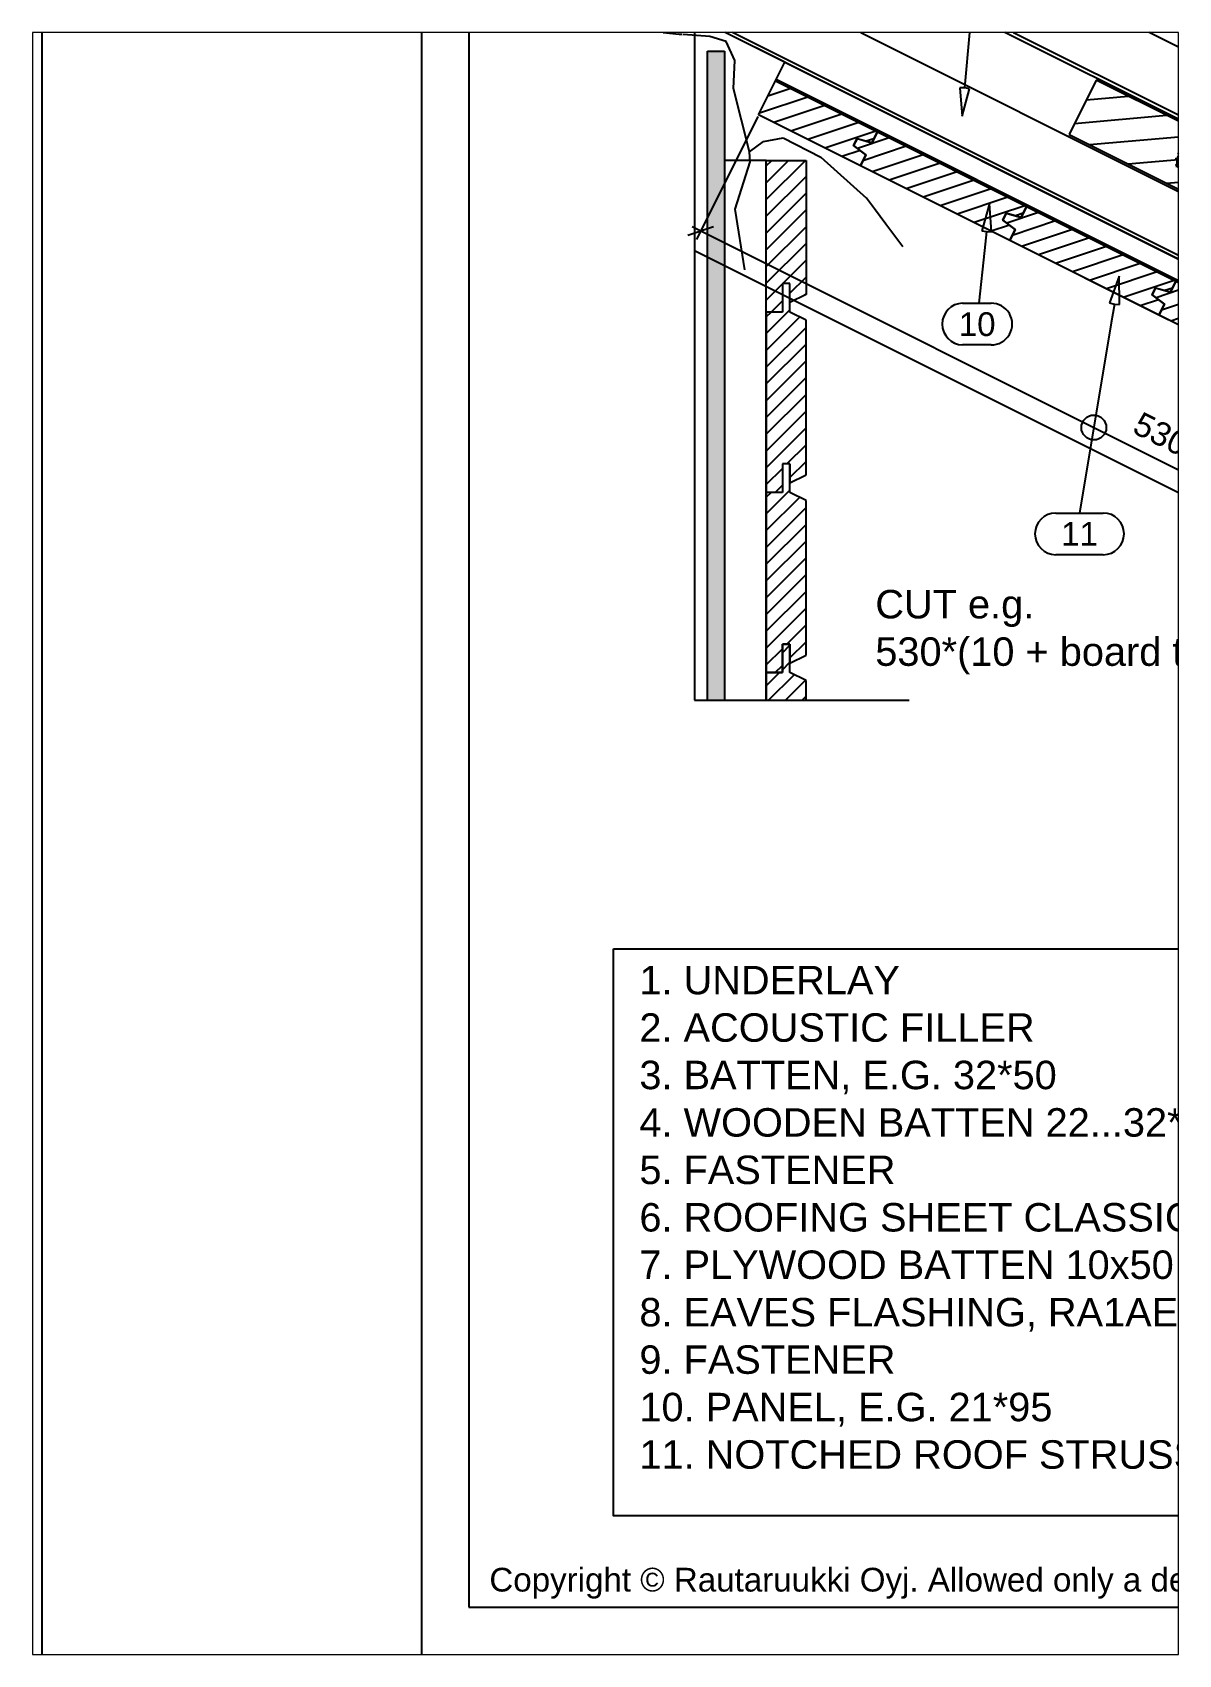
# Paper-space layout 'SRDFI06-01' of a CAD drawing. Extents: x -6 to 203, y -6 to 290.
# The model-space entities are those that its viewports show. They can reach past a viewport. Long polylines and large blocks are cut down to what shows.
import ezdxf
from ezdxf.enums import TextEntityAlignment as Align

# ---------------------------------------------------------------- set-up
doc = ezdxf.new("R2010")
doc.units = 0
doc.header["$LTSCALE"] = 50
for name, pattern in [('KEL', [2.25, 1, -1.25]), ('KL', [4, 2, -2]), ('PKL', [7, 3, -2, 0, -2])]:
    doc.linetypes.add(name, pattern=pattern)
doc.layers.get('0').update_dxf_attribs({"color": 1, "linetype": 'CONTINUOUS', "plot": 0})
doc.layers.add('RUUKKI', color=7, linetype='CONTINUOUS')
doc.styles.add('arial', font='ARIAL.TTF')

# ---------------------------------------------------------------- blocks, each defined once
blk = doc.blocks.new('A$C4C0527DD')
at = {"layer": 'RUUKKI', "color": 2}
for p, q in [((6.86, 0), (6.86, 342.18)), ((6.86, 342.18), (15.86, 342.18)), ((15.86, 342.18), (15.86, 0))]:
    blk.add_line(p, q, dxfattribs=at)
blk = doc.blocks.new('A$C73F855DD')
at = {"layer": 'RUUKKI', "color": 1}
for p, q in [((-38.24, 11.38), (-23.33, 9.82)), ((-23.33, 9.82), (-13.38, 8.79)), ((-13.38, 8.79), (-15.44, 9)), ((-15.44, 9), (-15.44, 9))]:
    blk.add_line(p, q, dxfattribs=at)
at = {"layer": 'RUUKKI', "color": 1, "linetype": 'KEL'}
for p, q in [((1.31, 7.72), (-12.82, 8.73)), ((9.79, 5.09), (1.31, 7.72)), ((14.42, -5.04), (9.79, 5.09)), ((13.64, -19.76), (14.42, -5.04)), ((22.08, -53.15), (13.64, -19.76)), ((22.08, -53.15), (29.62, -47.65)), ((29.62, -47.65), (39.9, -45.75)), ((39.9, -45.75), (59.83, -55.87)), ((14.68, -83.27), (22.51, -58.35)), ((22.51, -58.35), (22.08, -53.15)), ((59.83, -55.87), (83.77, -77.57)), ((19.67, -115.31), (14.68, -83.27))]:
    blk.add_line(p, q, dxfattribs=at)
at = {"layer": 'RUUKKI', "color": 1, "linetype": 'KL'}
for p, q in [((88, -83.21), (83.77, -77.57)), ((94, -91.21), (88, -83.21)), ((103, -103.2), (94, -91.21))]:
    blk.add_line(p, q, dxfattribs=at)
blk = doc.blocks.new('A$C22D86C85')
at = {"layer": 'RUUKKI', "color": 2}
for p, q in [((0, 0), (0, 80)), ((0, 80), (21, 80)), ((0, 80), (21, 80)), ((21, 80), (21, 9.25)), ((12.5, 15), (8.5, 15)), ((8.5, 15), (8.5, 0)), ((12.5, 5), (12.5, 15)), ((21, 9.25), (12.5, 5)), ((8.5, 0), (0, 0))]:
    blk.add_line(p, q, dxfattribs=at)
at = {"layer": 'RUUKKI', "color": 1}
for p, q in [((0, 77.04), (2.96, 80)), ((0, 68.2), (11.8, 80)), ((0, 59.36), (20.64, 80)), ((0, 50.52), (21, 71.52)), ((0, 41.68), (21, 62.68)), ((0, 32.84), (21, 53.84)), ((0, 24.01), (21, 45.01)), ((0, 15.17), (21, 36.17)), ((8.67, 15), (21, 27.33)), ((12.5, 9.99), (21, 18.49)), ((0, 6.33), (8.5, 14.83)), ((20.2, 8.85), (21, 9.65)), ((2.51, 0), (8.5, 5.99))]:
    blk.add_line(p, q, dxfattribs=at)
blk = doc.blocks.new('A$C595B6667')
at = {"layer": 'RUUKKI', "color": 2}
for p, q in [((12.5, 15), (8.5, 15)), ((8.5, 15), (8.5, 0)), ((12.5, 0), (12.5, 15)), ((8.5, 0), (0, 0)), ((0, 0), (0, -95)), ((21, -4.25), (12.5, 0)), ((21, -85.75), (21, -4.25)), ((12.5, -80), (8.5, -80)), ((8.5, -80), (8.5, -95)), ((12.5, -80), (12.5, -90)), ((12.5, -90), (21, -85.75)), ((8.5, -95), (0, -95))]:
    blk.add_line(p, q, dxfattribs=at)
at = {"layer": 'RUUKKI', "color": 1}
for p, q in [((0, -11.35), (12.5, 1.15)), ((0, -2.51), (2.51, 0)), ((0, -20.19), (17.63, -2.56)), ((0, -29.03), (21, -8.03)), ((0, -37.87), (21, -16.87)), ((0, -46.71), (21, -25.71)), ((0, -55.54), (21, -34.54)), ((0, -64.38), (21, -43.38)), ((0, -73.22), (21, -52.22)), ((0, -82.06), (21, -61.06)), ((10.9, -80), (21, -69.9)), ((0, -90.9), (8.5, -82.4)), ((12.5, -87.24), (21, -78.74)), ((4.74, -95), (8.5, -91.24))]:
    blk.add_line(p, q, dxfattribs=at)
blk = doc.blocks.new('A$C02D34DCD')
at = {"layer": 'RUUKKI', "color": 2}
for p, q in [((8.5, 0), (8.5, 15)), ((8.5, 15), (12.5, 15)), ((12.5, 0), (12.5, 15)), ((0, 0), (0, -14.59)), ((0, 0), (8.5, 0)), ((21, -4.25), (12.5, 0)), ((21, -14.59), (21, -4.25)), ((0, -14.59), (21, -14.59))]:
    blk.add_line(p, q, dxfattribs=at)
at = {"layer": 'RUUKKI', "color": 1}
for p, q in [((8.5, 10.37), (12.5, 14.37)), ((8.5, 1.53), (12.5, 5.53)), ((0, -6.97), (6.97, 0)), ((1.22, -14.59), (14.7, -1.1)), ((10.06, -14.59), (20.6, -4.05)), ((18.89, -14.59), (21, -12.48))]:
    blk.add_line(p, q, dxfattribs=at)
blk = doc.blocks.new('A$C17353E42')
at = {"layer": 'RUUKKI', "color": 2}
for p, q in [((472.67, -364.18), (0, -127.85)), ((475.95, -367.21), (472.67, -364.18)), ((477.28, -370.83), (475.95, -367.21)), ((470.3, -368.91), (469.75, -371.87)), ((469.75, -371.87), (472.22, -373.93)), ((472.22, -373.93), (475.18, -373.57)), ((475.18, -373.57), (477.28, -370.83))]:
    blk.add_line(p, q, dxfattribs=at)
blk = doc.blocks.new('A$C16181AC7')
at = {"layer": 'RUUKKI', "color": 1}
for p, q in [((-92.17, 33.78), (-108.9, 28.21)), ((-83.22, 29.31), (-106.03, 21.71)), ((-74.28, 24.84), (-101.11, 15.9)), ((-65.33, 20.37), (-92.17, 11.42)), ((-56.39, 15.9), (-83.22, 6.95)), ((-47.44, 11.42), (-74.28, 2.48)), ((-38.5, 6.95), (-65.33, -1.99)), ((-29.56, 2.48), (-56.39, -6.46)), ((-20.61, -1.99), (-47.44, -10.94)), ((-21.51, -6.02), (-25.63, -7.39)), ((-28.83, -12.18), (-38.5, -15.41))]:
    blk.add_line(p, q, dxfattribs=at)
at = {"layer": 'RUUKKI', "color": 2}
blk.add_lwpolyline([(-19.72, -2.44), (-22.62, -8.25), (-30.45, -6.02), (-32.24, -9.59), (-25.75, -14.51), (-28.66, -20.33), (-107.37, 19.03), (-104.46, 24.84), (-110.95, 29.76), (-109.16, 33.34), (-101.33, 31.1), (-98.43, 36.92)], close=True, dxfattribs=at)
blk = doc.blocks.new('A$C7BFA2A78')
at = {"layer": 'RUUKKI', "color": 1}
for p, q in [((3.13, -13.86), (-8.94, -17.89)), ((12.07, -18.34), (-13.42, -26.83)), ((21.02, -22.81), (-5.81, -31.75)), ((29.96, -27.28), (3.13, -36.22)), ((38.91, -31.75), (12.07, -40.7)), ((47.85, -36.22), (21.02, -45.17)), ((46.96, -40.25), (42.83, -41.63)), ((39.64, -46.42), (29.96, -49.64))]:
    blk.add_line(p, q, dxfattribs=at)
at = {"layer": 'RUUKKI', "color": 2}
for p, q in [((-4.92, -9.84), (48.75, -36.67)), ((39.8, -54.56), (-13.86, -27.73)), ((460.18, -264.75), (-13.86, -27.73)), ((38.01, -40.25), (36.22, -43.83)), ((45.84, -42.49), (38.01, -40.25)), ((48.75, -36.67), (45.84, -42.49)), ((36.22, -43.83), (42.71, -48.75)), ((42.71, -48.75), (39.8, -54.56))]:
    blk.add_line(p, q, dxfattribs=at)
blk = doc.blocks.new('A$C3C6009E8')
at = {"layer": 'RUUKKI', "color": 2}
for p, q in [((31.84, -5.92), (-15.86, 17.93)), ((17.98, -33.65), (31.84, -5.92))]:
    blk.add_line(p, q, dxfattribs=at)
blk = doc.blocks.new('A$C420063A2')
at = {"layer": 'RUUKKI', "color": 1, "linetype": 'PKL'}
blk.add_line((-58.86, 205.29), (-58.86, -284.59), dxfattribs=at)
at = {"layer": 'RUUKKI', "color": 6}
for p, q in [((-25.47, 23.06), (-57.82, -41.65)), ((-62.29, -39.41), (-48.88, -34.94)), ((-60.06, -34.94), (422.93, -276.43)), ((411.75, -276.43), (425.17, -271.96))]:
    blk.add_line(p, q, dxfattribs=at)
blk = doc.blocks.new('A$C383972BD')
at = {"layer": 'RUUKKI', "color": 2}
for p, q in [((186.02, -75.17), (171.71, -103.79)), ((275.46, -119.89), (186.02, -75.17)), ((171.71, -103.79), (261.15, -148.51)), ((261.15, -148.51), (275.46, -119.89))]:
    blk.add_line(p, q, dxfattribs=at)
at = {"layer": 'RUUKKI', "color": 1}
for p, q in [((180.84, -85.52), (202.87, -83.59)), ((174.61, -97.99), (223.16, -93.74)), ((182.55, -109.21), (243.45, -103.89)), ((202.84, -119.36), (263.74, -114.03)), ((223.13, -129.5), (272.83, -125.16)), ((243.42, -139.65), (266.59, -137.62))]:
    blk.add_line(p, q, dxfattribs=at)
blk = doc.blocks.new('A$C0C392382')
at = {"layer": 'RUUKKI', "color": 1}
for p, q in [((54.03, -18.66), (55.02, -16.69)), ((55.39, -15.94), (56.38, -13.96)), ((56.76, -13.21), (57.74, -11.23)), ((59.04, -17.16), (60.03, -15.19)), ((60.4, -14.44), (61.39, -12.46)), ((57.68, -19.89), (58.67, -17.91))]:
    blk.add_line(p, q, dxfattribs=at)
for points in [[(57.31, -6.29), (65.36, -10.31), (64.92, -11.21), (56.86, -7.19)], [(59.53, -17.75), (58.85, -17.97), (54.84, -16.63), (54.47, -16.07), (55.22, -15.88), (59.23, -17.23)], [(60.89, -15.02), (60.21, -15.25), (56.2, -13.9), (55.83, -13.34), (56.58, -13.15), (60.59, -14.5)], [(62.25, -12.3), (61.58, -12.52), (57.56, -11.17), (57.19, -10.61), (57.94, -10.42), (61.95, -11.77)], [(55.44, -25.93), (54.77, -26.15), (50.76, -24.81), (50.38, -24.25), (51.13, -24.06), (55.14, -25.41)], [(56.8, -23.2), (56.13, -23.43), (52.12, -22.08), (51.74, -21.52), (52.49, -21.33), (56.5, -22.68)], [(58.17, -20.48), (57.49, -20.7), (53.48, -19.35), (53.11, -18.79), (53.85, -18.6), (57.87, -19.95)], [(54.08, -28.66), (53.41, -28.88), (49.46, -27.56), (49.08, -26.99), (49.83, -26.81), (53.78, -28.13)], [(51.27, -30.9), (50.79, -31.06), (49.56, -30.65), (49.29, -30.24), (49.83, -30.11), (51.06, -30.52)]]:
    blk.add_lwpolyline(points, close=True, dxfattribs=at)
for points in [[(58.12, -10.48), (58.74, -9.24, 0.414214), (58.29, -7.9)], [(60.71, -7.98), (60.83, -7.31, 0.08871), (58.38, -6.83, 0.082321)], [(64.29, -9.78, 0.08871), (62.44, -8.11), (61.97, -8.61)], [(61.76, -11.71), (62.15, -10.94, -0.414214), (63.49, -10.49)], [(50.13, -26.9, -0.048189), (50.82, -25.11), (50.94, -24.87)], [(49.75, -30.13), (49.76, -29.38, -0.041911), (49.94, -27.72)], [(52.97, -28.73, -0.053388), (51.44, -30.22), (51.06, -30.52)], [(54.58, -26.09), (54.22, -26.81, -0.035659), (53.5, -28.04, -0.035659)]]:
    blk.add_lwpolyline(points, format="xyb", dxfattribs=at)
for points in [[(55.02, -16.69), (54.98, -16.76)], [(50.82, -25.11), (50.94, -24.87)], [(51.31, -24.12), (52.3, -22.14)], [(52.67, -21.39), (53.66, -19.41)], [(55.94, -23.37), (54.96, -25.34)], [(57.31, -20.64), (56.32, -22.62)], [(58.63, -17.99), (58.67, -17.91)], [(49.72, -31.56), (49.74, -30.71)], [(50.49, -30.96), (49.72, -31.56)], [(54.58, -26.09), (54.22, -26.81)]]:
    blk.add_lwpolyline(points, dxfattribs=at)
blk = doc.blocks.new('A$C7FB21F85')
at = {"layer": 'RUUKKI', "color": 7}
blk.add_lwpolyline([(-569.59, 288.16), (56.59, -24.94), (70.9, 3.68), (-569.59, 323.93)], dxfattribs=at)

msp = doc.modelspace()

# ---------------------------------------------------------------- hatches: boundary and pattern name
at = {"layer": 'RUUKKI'}
h = msp.add_hatch(dxfattribs=at)
h.set_pattern_fill('DOTS', color=256, scale=2, style=0)
h.set_pattern_definition([(0, (7540, 1860.631), (1.5875, 3.175), [0, -3.175])])
edge = h.paths.add_edge_path()
edge.add_line((8484.78, -9.83), (8493.78, -9.83))
edge.add_line((8493.78, -9.83), (8493.78, -352.01))
edge.add_line((8484.78, -352.01), (8484.78, -9.83))
edge.add_line((8477.92, -352.01), (8591.19, -352.01))

# ---------------------------------------------------------------- linework, layer by layer
at = {"layer": 'RUUKKI', "color": 1}
for p, q in [((8620.4, -29.27), (8630.78, 85.77)), ((8739.01, -21.74), (8728.03, 49.65)), ((8620.4, -29.27), (8617.79, -29.27)), ((8617.79, -29.27), (8619.05, -44.21)), ((8619.05, -44.21), (8622.97, -29.73)), ((8622.97, -29.73), (8620.4, -29.27)), ((8633.54, -90.09), (8629.38, -104.5)), ((8634.56, -105.05), (8633.54, -90.09)), ((8629.38, -104.5), (8631.95, -105)), ((8631.95, -105), (8630.89, -114.95)), ((8631.95, -105), (8634.56, -105.05)), ((8630.89, -114.95), (8627.93, -142.72)), ((8701.86, -128.46), (8696.85, -142.6)), ((8701.99, -143.46), (8701.86, -128.46)), ((8619.3, -142.72), (8627.93, -142.72)), ((8627.93, -142.72), (8634.3, -142.72)), ((8696.85, -142.6), (8699.39, -143.26)), ((8699.39, -143.26), (8697.74, -153.12)), ((8699.39, -143.26), (8701.99, -143.46)), ((8697.74, -153.12), (8680.97, -253.31)), ((8634.3, -164.71), (8619.3, -164.71)), ((8668.47, -253.31), (8680.97, -253.31)), ((8680.97, -253.31), (8693.47, -253.31)), ((8693.47, -275.3), (8668.47, -275.3))]:
    msp.add_line(p, q, dxfattribs=at)
at = {"layer": 'RUUKKI', "color": 1, "linetype": 'KL'}
msp.add_line((8848.88, -103.62), (8477.92, 81.86), dxfattribs=at)
at = {"layer": 'RUUKKI', "color": 2}
for p, q in [((8985.8, -280.5), (8511.75, -43.47)), ((8515.78, -147.42), (8515.78, -67.42)), ((8536.78, -67.42), (8536.78, -138.17)), ((8530.64, -141.24), (8950.47, -351.16))]:
    msp.add_line(p, q, dxfattribs=at)
at = {"layer": 'RUUKKI', "color": 2, "linetype": 'KL'}
msp.add_line((8477.92, -114.88), (8530.64, -141.24), dxfattribs=at)
at = {"layer": 'RUUKKI', "color": 1, "linetype": 'PKL'}
msp.add_line((8477.92, -352.01), (8591.19, -352.01), dxfattribs=at)
at = {"layer": 'RUUKKI', "color": 2}
for points in [[(7144, -855), (8134, -855), (8134, 570), (7144, 570)], [(8334, -855), (9324, -855), (9324, 570), (8334, 570)], [(8359, -830), (9299, -830), (9299, 545), (8359, 545)]]:
    msp.add_lwpolyline(points, close=True, dxfattribs=at)
at = {"layer": 'RUUKKI', "color": 5}
for points in [[(8477.92, 43.88), (9001.94, -218.13), (8987.63, -246.75), (8477.92, 8.1)], [(8525.62, -15.75), (8970.76, -238.32), (8966.19, -247.45), (8521.05, -24.88)], [(8515.78, -352.01), (8515.78, -67.42), (8493.78, -67.42), (8493.78, -352.01)]]:
    msp.add_lwpolyline(points, dxfattribs=at)
msp.add_lwpolyline([(8435.26, -482.96), (8861.43, -482.96), (8861.43, -781.9), (8435.26, -781.9)], close=True, dxfattribs=at)
at = {"layer": 'RUUKKI', "color": 1}
msp.add_circle((8688.51, -208.25), 6.56, dxfattribs=at)
for centre, radius, start, end in [((8619.56, -153.72), 11, 91.32504, 268.67496), ((8634.48, -153.72), 10.99, 269.07132, 90.92868), ((8668.47, -264.3), 10.99, 90, 270), ((8693.47, -264.3), 10.99, 270, 90)]:
    msp.add_arc(centre, radius, start, end, dxfattribs=at)

# ---------------------------------------------------------------- block references
at = {"layer": 'RUUKKI', "color": 5}
for name, p in [('A$C420063A2', (8536.78, -67.42)), ('A$C17353E42', (8477.92, 137.86)), ('A$C3C6009E8', (8493.78, -9.83)), ('A$C7BFA2A78', (8525.62, -15.75)), ('A$C16181AC7', (8672.79, -89.33)), ('A$C16181AC7', (8751.5, -128.69)), ('A$C16181AC7', (8830.21, -168.04))]:
    msp.add_blockref(name, p, dxfattribs=at)
at = {"layer": 'RUUKKI'}
for name, p in [('A$C7FB21F85', (9047.52, -204.02)), ('A$C73F855DD', (8484.78, -9.83)), ('A$C4C0527DD', (8477.92, -352.01)), ('A$C383972BD', (8503.75, 50.07)), ('A$C0C392382', (8682.61, -39.41)), ('A$C22D86C85', (8515.78, -147.42)), ('A$C595B6667', (8515.78, -147.42)), ('A$C595B6667', (8515.78, -242.42)), ('A$C02D34DCD', (8515.78, -337.42))]:
    msp.add_blockref(name, p, dxfattribs=at)

# ---------------------------------------------------------------- texts
at = {"layer": 'RUUKKI', "color": 2, "style": 'arial'}
for s, p in [('10', (8626.98, -153.77)), ('11', (8680.97, -264.3))]:
    msp.add_text(s, height=12.5, dxfattribs=at).set_placement(p, align=Align.MIDDLE)
at = {"layer": 'RUUKKI', "color": 2, "insert": (8723.93, -211.68), "char_height": 12.5, "attachment_point": 5, "rotation": 333.43495, "style": 'arial'}
msp.add_mtext('\\A1;530', dxfattribs=at)
at = {"layer": 'RUUKKI', "color": 2, "char_height": 15, "attachment_point": 1, "style": 'arial'}
for s, insert, width in [('CUT e.g.\\P530*(10 + board thickness) mm', (8573.27, -293.86), 358.2814), ('1. UNDERLAY\\P2. ACOUSTIC FILLER\\P3. BATTEN, E.G. 32*50\\P4. WOODEN BATTEN 22...32*100\\P5. FASTENER\\P6. ROOFING SHEET CLASSIC SR35-475C\\P7. PLYWOOD BATTEN 10x50\\P8. EAVES FLASHING, RA1AEF\\P9. FASTENER\\P10. PANEL, E.G. 21*95\\P11. NOTCHED ROOF STRUSS ', (8448.87, -492), 441.2023)]:
    msp.add_mtext(s, dxfattribs=dict(at, insert=insert, width=width))
at = {"layer": 'RUUKKI', "color": 1, "insert": (8369.75, -809.29), "char_height": 12.5, "width": 601.1268, "attachment_point": 1, "style": 'arial'}
msp.add_mtext("Copyright © Rautaruukki Oyj. Allowed only a designs with Ruukki's products.", dxfattribs=at)

psp = doc.layouts.new('SRDFI06-01')

# ---------------------------------------------------------------- viewports
at = {"layer": '0', "view_target_point": (297, -427.5)}
psp.add_viewport(center=(98.69, 142.2), size=(208.86, 295.458), view_center_point=(8134, 0), view_height=855, dxfattribs=at)

doc.saveas('drawing.dxf')
